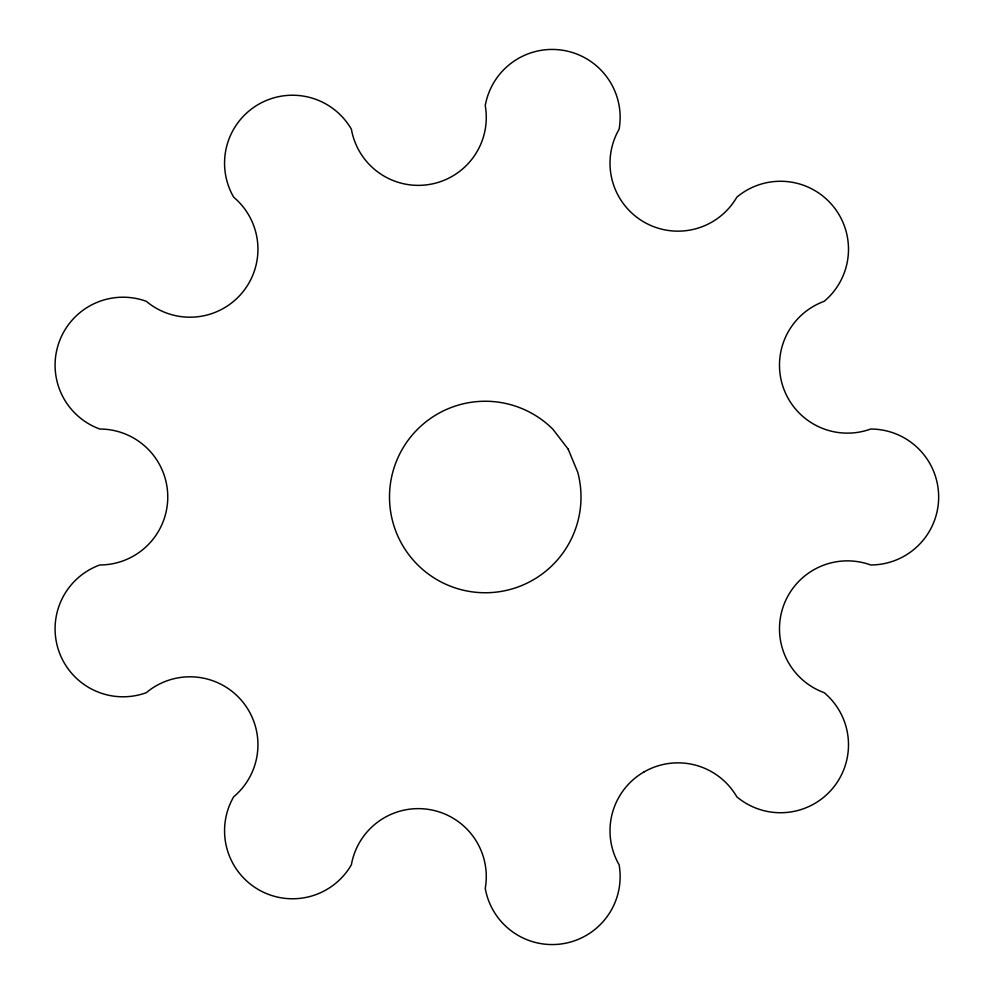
<?xml version="1.0" encoding="UTF-8"?>
<svg xmlns="http://www.w3.org/2000/svg" width="994" height="994" viewBox="0 0 994 994"><rect width="100%" height="100%" fill="white"/><g stroke="black" fill="none" stroke-linecap="round" stroke-linejoin="round"><path stroke-width="1.49" d="M568.17 449.126L552.95 429.296A95.747 95.747 0 0 0 398.47 456.532A95.747 95.747 0 0 0 476.909 592.387A95.747 95.747 0 0 0 577.738 472.225L568.17 449.126M643.988 771.953A67.965 67.965 0 0 0 619.113 864.792A67.965 67.965 0 0 1 563.983 943.53A67.965 67.965 0 0 1 485.246 888.4A67.965 67.965 0 0 0 430.116 809.663A67.965 67.965 0 0 0 351.379 864.792A67.965 67.965 0 0 1 258.539 889.667A67.965 67.965 0 0 1 233.665 796.828A67.965 67.965 0 0 0 242.039 701.081A67.965 67.965 0 0 0 146.292 692.694A67.965 67.965 0 0 1 59.18 652.076A67.965 67.965 0 0 1 99.798 564.965A67.965 67.965 0 0 0 167.762 497A67.965 67.965 0 0 0 99.798 429.035A67.965 67.965 0 0 1 59.18 341.924A67.965 67.965 0 0 1 146.292 301.306A67.965 67.965 0 0 0 242.039 292.919A67.965 67.965 0 0 0 233.665 197.172A67.965 67.965 0 0 1 258.539 104.333A67.965 67.965 0 0 1 351.379 129.208A67.965 67.965 0 0 0 430.116 184.337A67.965 67.965 0 0 0 485.246 105.6A67.965 67.965 0 0 1 563.983 50.47A67.965 67.965 0 0 1 619.113 129.208A67.965 67.965 0 0 0 643.988 222.047A67.965 67.965 0 0 0 736.827 197.172A67.965 67.965 0 0 1 832.587 205.547A67.965 67.965 0 0 1 824.212 301.306A67.965 67.965 0 0 0 783.583 388.418A67.965 67.965 0 0 0 870.694 429.035A67.965 67.965 0 0 1 938.659 497A67.965 67.965 0 0 1 870.694 564.965A67.965 67.965 0 0 0 783.583 605.582A67.965 67.965 0 0 0 824.212 692.694A67.965 67.965 0 0 1 832.587 788.453A67.965 67.965 0 0 1 736.827 796.828A67.965 67.965 0 0 0 643.988 771.953"/></g></svg>
